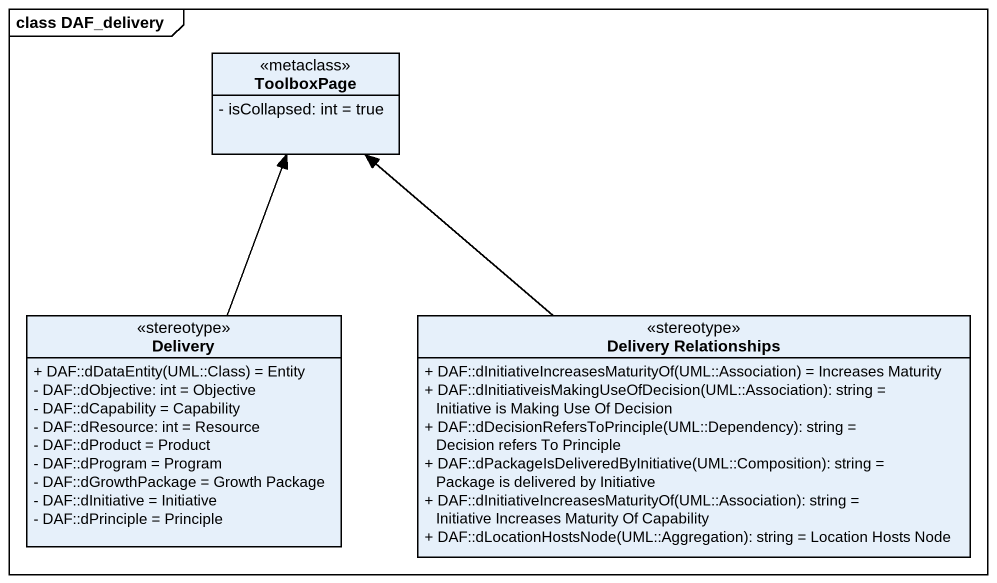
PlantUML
@startuml
mainframe class DAF_delivery
hide circle
hide empty members
skinparam classAttributeIconSize 0
class ToolboxPage <<metaclass>> {
  - isCollapsed: int = true
}
class Delivery <<stereotype>> {
  {field} + DAF::dDataEntity(UML::Class) = Entity
  - DAF::dObjective: int = Objective
  - DAF::dCapability = Capability
  - DAF::dResource: int = Resource
  - DAF::dProduct = Product
  - DAF::dProgram = Program
  - DAF::dGrowthPackage = Growth Package
  - DAF::dInitiative = Initiative
  - DAF::dPrinciple = Principle
}
class "Delivery Relationships" as Delivery_Relationships <<stereotype>> {
  {field} + DAF::dInitiativeIncreasesMaturityOf(UML::Association) = Increases Maturity
  {field} + DAF::dInitiativeisMakingUseOfDecision(UML::Association): string = Initiative is Making Use Of Decision
  {field} + DAF::dDecisionRefersToPrinciple(UML::Dependency): string = Decision refers To Principle
  {field} + DAF::dPackageIsDeliveredByInitiative(UML::Composition): string = Package is delivered by Initiative
  {field} + DAF::dInitiativeIncreasesMaturityOf(UML::Association): string = Initiative Increases Maturity Of Capability
  {field} + DAF::dLocationHostsNode(UML::Aggregation): string = Location Hosts Node
}
Delivery -up-> ToolboxPage
Delivery_Relationships -up-> ToolboxPage
@enduml
